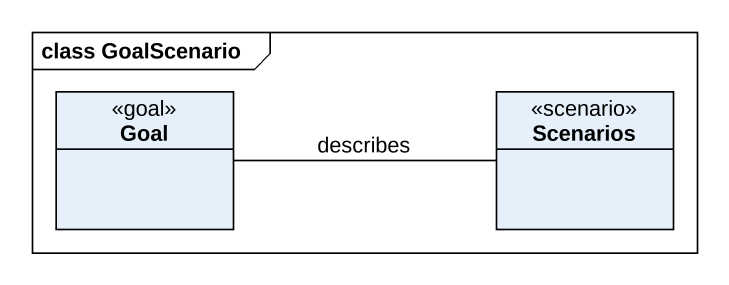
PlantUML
@startuml
mainframe class GoalScenario
hide circle
hide empty members
class Goal <<goal>>
class Scenarios <<scenario>>
Goal -right- Scenarios : describes
@enduml
